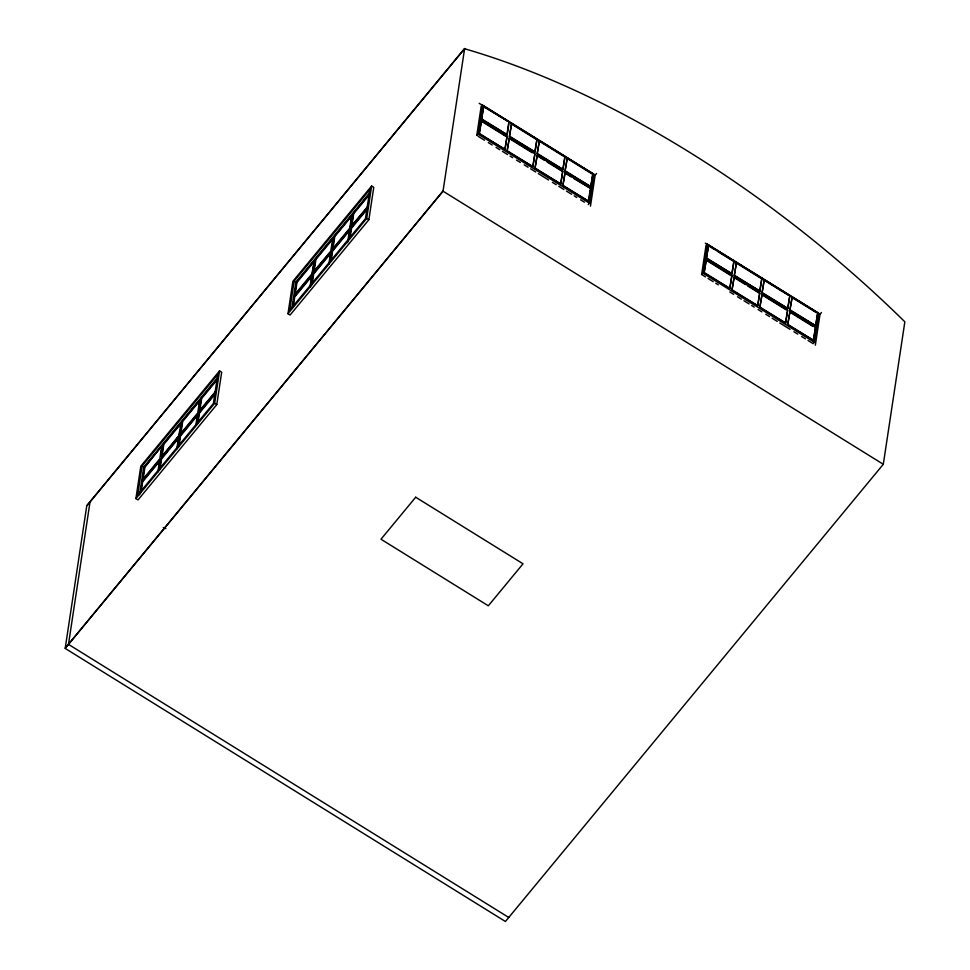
<?xml version="1.0" encoding="UTF-8"?>
<svg xmlns="http://www.w3.org/2000/svg" width="970" height="970" viewBox="0 0 970 970"><rect width="100%" height="100%" fill="white"/><g stroke="black" fill="none" stroke-linecap="round" stroke-linejoin="round"><path stroke-width="1.45" d="M90.028 501.914L68.482 644.371L508.753 917.474M135.897 498.592L140.796 466.206L219.559 370.904L221.681 372.225L216.783 404.623L138.031 499.914L135.897 498.592L214.661 403.302L219.559 370.904M142.069 466.012L137.667 495.124L213.388 403.496L217.801 374.384L142.069 466.012L143.766 467.067L139.583 494.724M140.492 492.954L142.226 481.52L159.589 460.52L157.855 471.941M161.711 446.103L144.481 466.958L142.554 479.677L159.795 458.822L161.711 446.103L144.906 467.225L142.978 479.944L159.262 460.253M141.135 491.79L142.651 481.787L160.014 460.774M158.935 467.928L159.577 463.636M160.862 454.845L161.493 450.613M159.432 470.05L161.153 458.616L178.516 437.603L176.795 449.037M180.65 423.199L163.409 444.054L161.493 456.773L178.722 435.918L181.075 423.466L163.833 444.321L161.917 457.04M160.28 467.455L161.578 458.883L178.941 437.87L177.437 447.873M179.365 434.766L180.008 430.534M180.432 427.697L180.856 424.872M178.359 447.134L180.093 435.712L197.456 414.699L195.94 424.702M199.65 400.137L182.287 421.15L180.347 434.014L197.71 413.002L199.65 400.137L198.789 408.976M179.001 445.97L180.517 435.966L196.91 416.13M200.075 400.404L182.712 421.416L180.772 434.281L196.207 415.596M196.801 422.108L197.444 417.815M197.504 422.799L199.02 412.796L215.425 392.959M216.104 391.528L199.274 411.098L201.226 398.246L217.619 378.397M197.928 423.065L199.444 413.062L214.879 394.39M199.699 411.365L201.651 398.512L218.044 378.664M287.981 313.71L292.879 281.324L371.631 186.022L373.765 187.343L368.867 219.741L290.103 315.032L287.981 313.71L366.733 218.42L371.631 186.022M294.14 281.13L289.739 310.242L365.472 218.614L369.873 189.502L294.14 281.13L295.85 282.185L291.885 308.387M292.782 306.641L294.298 296.638L311.661 275.638L309.939 287.059M313.783 261.221L296.553 282.076L294.625 294.795L311.867 273.94L314.219 261.488L296.978 282.343L295.062 295.062M293.425 305.477L294.722 296.905L312.085 275.892M310.364 287.326L310.788 284.465M311.443 280.185L311.867 277.323M312.716 271.382L312.291 274.207L296.02 293.898M313.14 268.557L313.783 264.313M311.503 285.168L313.225 273.734L330.6 252.721L329.727 261.56M330.261 252.455L313.565 271.891L315.492 259.172L332.722 238.317L332.722 241.409M312.364 282.573L313.662 274.001L331.025 252.988M313.989 272.158L315.917 259.439L333.146 238.584M328.866 264.155L330.6 252.721M313.565 271.891L330.794 251.036L332.722 238.317M331.655 248.478L332.298 244.234M330.649 260.833L332.164 250.83L349.527 229.817L347.587 242.67M351.734 215.255L334.371 236.268L332.419 249.132L349.782 228.12L351.734 215.255L351.079 222.663M331.073 261.088L332.589 251.084L349.952 230.084M332.843 249.399L334.796 236.535L352.158 215.522M349.091 235.795L349.733 231.503M350.643 225.525L349.782 228.12M349.37 239.347L351.091 227.914L368.467 206.913M368.176 206.646L351.358 226.216L353.298 213.364L369.703 193.515M350.231 236.753L351.528 228.18L366.963 209.508M351.783 226.483L353.723 213.63L370.128 193.782M86.694 505.94L464.569 48.73A603.667 287.666 39.6 0 1 904.852 321.822L883.306 464.278L505.431 921.5L65.148 648.396L443.023 191.175L464.63 48.5L86.766 505.722L65.22 648.178L443.084 190.957M482.332 104.93L481.181 106.324L476.779 135.448L477.931 134.042L482.332 104.93L593.834 174.091L589.433 203.203L588.269 204.609M479.216 133.908L481.447 120.704L507.019 136.564L505.067 149.416L479.216 133.908L481.447 120.704M481.52 119.346L483.739 106.276L509.104 122.014L507.189 134.733L481.52 119.346L483.739 106.276M506.898 135.085L508.607 123.772M504.776 149.768L507.019 136.564M507.092 151.199L509.323 137.995L534.894 153.854L532.942 166.707L507.092 151.199L509.323 137.995M509.395 136.637L511.614 123.566L536.98 139.304L535.064 152.023L509.395 136.637L511.614 123.566M532.651 167.058L534.894 153.854M534.979 150.956L536.98 139.304M534.967 168.489L537.198 155.285L562.758 171.144L560.818 183.997L534.967 168.489L537.198 155.285M537.162 153.939L539.405 140.723L564.964 156.582L563.024 169.447L537.162 153.939L539.405 140.723M560.527 184.348L562.758 171.144M562.733 169.798L564.964 156.582M562.842 185.779L565.073 172.575L590.633 188.435L588.693 201.287L562.842 185.779L565.073 172.575M565.037 171.229L567.268 158.013L592.84 173.873L590.9 186.737L565.037 171.229L567.268 158.013M588.402 201.639L590.136 190.205M590.609 187.089L592.84 173.873M590.475 206.149L595.156 175.231L596.598 173.484M705.481 276.887L701.637 274.498L706.039 245.386L707.191 243.991L818.692 313.152L814.291 342.264L813.139 343.659L808.01 340.482M701.637 274.498L702.789 273.103L707.191 243.991M704.074 272.97L706.305 259.754L731.877 275.613L729.925 288.478L704.074 272.97L706.305 259.754M706.378 258.396L708.597 245.337L733.975 261.075L732.047 273.795L706.378 258.396L708.597 245.337M731.756 274.146L733.975 261.075M729.646 288.83L731.877 275.613M731.95 290.26L734.181 277.044L759.752 292.904L757.8 305.768L731.95 290.26L734.181 277.044M734.254 275.686L736.472 262.627L761.85 278.366L759.922 291.085L734.254 275.686L736.472 262.627M757.521 306.12L759.752 292.904M759.631 291.436L761.85 278.366M759.825 307.551L762.056 294.334L787.628 310.194L785.676 323.058L759.825 307.551L762.056 294.334M762.032 292.988L764.263 279.784L789.822 295.644L787.882 308.496L762.032 292.988L764.263 279.784M785.385 323.41L787.628 310.194M787.591 308.848L789.822 295.644M787.701 324.841L789.932 311.625L815.503 327.484L813.551 340.349L787.701 324.841L789.932 311.625M789.895 310.279L792.138 297.075L817.698 312.934L815.758 325.787L789.895 310.279L792.138 297.075M813.26 340.7L815.503 327.484M815.467 326.138L817.698 312.934M815.333 345.211L820.014 314.292L821.457 312.546M295.85 282.185L369.655 192.872M143.766 467.067L217.583 377.754M351.358 226.216L367.751 206.38M199.274 411.098L215.679 391.262M333.813 248.223L349.248 229.55M162.875 455.876L178.722 435.918M509.104 122.014L483.448 106.627M590.633 188.435L573.731 178.468M705.336 243.155L820.014 314.292M479.192 103.305L595.156 175.231M708.306 245.677L714.647 249.617M717.194 251.194L733.684 261.427M736.181 262.967L760.286 277.929M763.972 280.136L788.258 295.195M791.847 297.426L816.134 312.486M511.323 123.917L536.689 139.656M539.114 141.074L564.673 156.934M568.262 159.153L592.549 174.224M706.669 258.056L732.047 273.795M734.545 275.347L759.922 291.085M762.311 292.637L787.882 308.496M790.186 309.927L815.758 325.787M481.811 118.995L507.189 134.733M509.686 136.285L535.064 152.023M537.453 153.587L563.024 169.447M565.328 170.878L590.9 186.737M706.027 260.106L731.586 275.965M733.89 277.396L745.396 284.537M747.955 286.126L759.462 293.255M761.765 294.686L786.052 309.757M789.641 311.976L812.654 326.247M481.156 121.056L506.728 136.903M509.032 138.346L532.045 152.617M536.907 155.637L544.582 160.389M547.128 161.978L562.479 171.484M566.056 173.715L571.172 176.892M704.365 272.618L729.925 288.478M732.241 289.909L757.8 305.768M760.116 307.199L785.676 323.058M787.992 324.489L813.551 340.349M479.507 133.557L505.067 149.416M507.383 150.847L532.942 166.707M535.258 168.137L560.818 183.997M563.121 185.428L588.693 201.287M702.789 273.103L814.291 342.264M477.931 134.042L589.433 203.203M708.039 278.475L713.168 281.652M715.739 283.24L718.297 284.84M729.828 291.994L733.672 294.371M737.515 296.759L741.371 299.148M743.929 300.736L749.058 303.913M751.617 305.501L754.187 307.09M758.031 309.478L761.874 311.867M765.718 314.244L769.562 316.632M772.12 318.221L777.249 321.397M779.807 322.998L790.065 329.351M793.909 331.74L797.752 334.116M801.596 336.505L805.439 338.894M478.052 136.236L484.466 140.213M488.31 142.602L492.154 144.979M495.997 147.367L499.841 149.756M502.411 151.344L507.528 154.521M510.099 156.109L512.657 157.698M516.501 160.086L520.344 162.475M524.188 164.851L528.044 167.24M530.602 168.828L535.731 172.005M538.289 173.606L548.547 179.959M552.391 182.348L556.234 184.724M558.793 186.325L563.922 189.502M566.48 191.09L571.609 194.267M574.179 195.855L576.738 197.444M580.581 199.832L584.425 202.221M443.023 191.175L883.306 464.278M366.733 218.42L368.867 219.741M214.661 403.302L216.783 404.623M163.239 527.498A603.667 287.666 39.6 0 1 165.906 528.589M415.693 497.222L380.98 539.223L488.322 605.801L523.036 563.8L415.693 497.222"/></g></svg>
